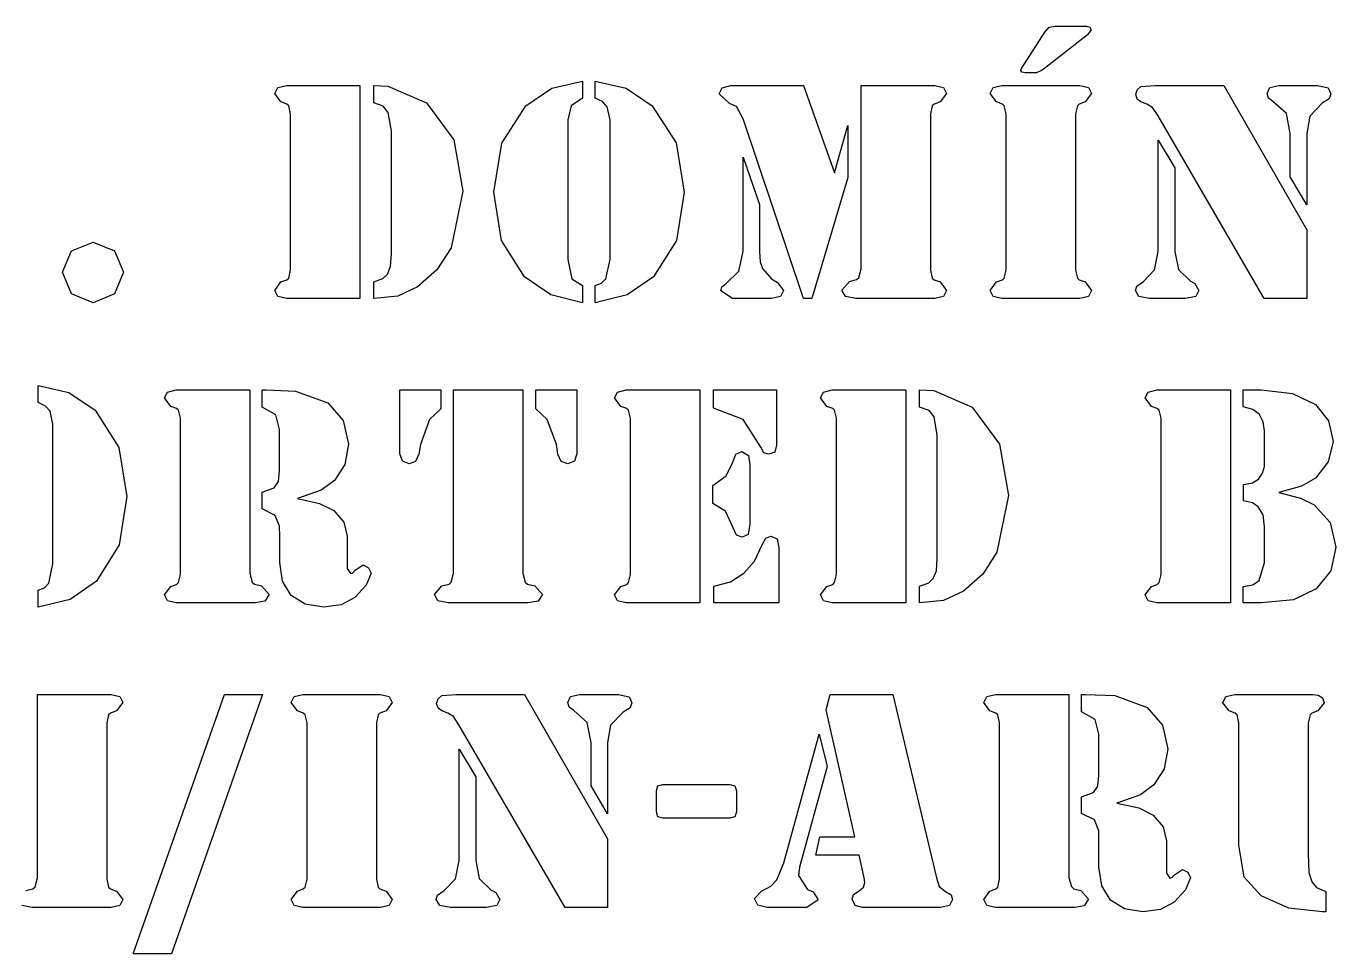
# Model space of a CAD drawing. Extents: x -1 to 447, y 185 to 440.
# Drawn here: x 212.57 to 242.69, y 226.53 to 247.86 of the extents above; entities that cross this region are included whole.
import ezdxf

# ---------------------------------------------------------------- set-up
doc = ezdxf.new("R2010")
doc.units = 0

msp = doc.modelspace()

# ---------------------------------------------------------------- linework, layer by layer
at = {"layer": 'Visible'}
for p, q in [((235.457703, 246.889038), (235.99269, 247.72221)), ((236.973235, 247.657652), (235.985546, 246.889038)), ((235.99269, 247.72221), (236.089792, 247.837304)), ((236.089792, 247.837304), (236.233461, 247.858735)), ((236.233461, 247.858735), (236.951539, 247.858735)), ((236.951539, 247.858735), (237.026945, 247.833599)), ((237.062928, 247.776185), (236.973235, 247.657652)), ((236.973235, 247.657652), (236.973235, 247.657652)), ((237.026945, 247.833599), (237.062928, 247.776185)), ((235.439712, 246.842472), (235.457703, 246.889038)), ((235.468287, 246.803049), (235.439712, 246.842472)), ((235.543693, 246.788497), (235.468287, 246.803049)), ((235.802455, 246.788497), (235.543693, 246.788497)), ((235.917284, 246.838767), (235.802455, 246.788497)), ((235.985546, 246.889038), (235.917284, 246.838767)), ((218.28124, 246.310924), (218.349502, 246.447449)), ((218.349502, 246.447449), (218.550585, 246.49772)), ((218.550585, 246.49772), (218.643983, 246.49772)), ((218.643983, 246.49772), (220.242064, 246.49772)), ((220.242064, 246.49772), (220.242064, 241.595261)), ((220.56168, 246.098993), (220.56168, 246.49772)), ((220.56168, 246.49772), (220.885001, 246.483168)), ((220.885001, 246.483168), (221.768444, 246.095289)), ((224.056822, 246.027027), (224.653192, 246.436601)), ((224.653192, 246.436601), (225.360687, 246.594557)), ((225.360687, 246.594557), (225.360687, 246.206679)), ((225.655168, 246.206679), (225.655168, 246.594557)), ((225.655168, 246.594557), (226.362663, 246.436601)), ((226.362663, 246.436601), (226.962472, 246.027027)), ((228.507373, 246.300076), (228.571931, 246.443745)), ((228.571931, 246.443745), (228.76587, 246.49772)), ((228.76587, 246.49772), (230.446766, 246.49772)), ((230.446766, 246.49772), (231.154261, 244.48292)), ((231.768358, 246.49772), (233.363, 246.49772)), ((231.768358, 242.277621), (231.768358, 246.49772)), ((233.363, 246.49772), (233.460102, 246.49772)), ((233.460102, 246.49772), (233.661979, 246.450889)), ((233.661979, 246.450889), (233.729447, 246.310924)), ((234.739361, 246.310924), (234.807623, 246.447449)), ((234.807623, 246.447449), (235.008706, 246.49772)), ((235.008706, 246.49772), (235.102104, 246.49772)), ((235.102104, 246.49772), (236.703889, 246.49772)), ((236.703889, 246.49772), (236.797287, 246.49772)), ((236.797287, 246.49772), (236.994666, 246.447449)), ((236.994666, 246.447449), (237.066633, 246.310924)), ((238.087129, 246.285789), (238.119408, 246.397178)), ((238.119408, 246.397178), (238.205662, 246.472584)), ((238.205662, 246.472584), (238.536127, 246.49772)), ((238.536127, 246.49772), (240.109073, 246.49772)), ((240.109073, 246.49772), (242.019891, 243.179055)), ((241.107609, 246.310924), (241.168727, 246.450889)), ((241.168727, 246.450889), (241.373515, 246.49772)), ((241.373515, 246.49772), (242.271245, 246.49772)), ((242.271245, 246.49772), (242.512015, 246.440305)), ((242.512015, 246.440305), (242.572869, 246.303781)), ((218.424908, 246.116985), (218.28124, 246.310924)), ((218.561168, 246.066714), (218.424908, 246.116985)), ((220.777316, 246.019883), (220.56168, 246.098993)), ((221.768444, 246.095289), (222.397093, 245.244126)), ((225.360687, 246.206679), (225.101925, 246.030731)), ((225.823972, 246.124129), (225.655168, 246.206679)), ((225.655168, 246.206679), (225.655168, 246.206679)), ((225.927953, 246.005595), (225.823972, 246.124129)), ((228.740735, 246.077562), (228.507373, 246.300076)), ((233.585779, 246.116985), (233.445814, 246.066714)), ((233.729447, 246.310924), (233.585779, 246.116985)), ((234.883029, 246.116985), (234.739361, 246.310924)), ((235.019289, 246.066714), (234.883029, 246.116985)), ((236.922964, 246.116985), (236.782735, 246.066714)), ((237.066633, 246.310924), (236.922964, 246.116985)), ((238.119408, 246.181543), (238.087129, 246.285789)), ((238.205662, 246.116985), (238.119408, 246.181543)), ((238.342187, 246.066714), (238.205662, 246.116985)), ((241.136448, 246.203239), (241.107609, 246.310924)), ((241.240429, 246.127833), (241.136448, 246.203239)), ((241.549462, 245.851079), (241.240429, 246.127833)), ((242.537151, 246.188687), (242.37549, 246.088145)), ((242.572869, 246.303781), (242.537151, 246.188687)), ((218.604295, 246.027027), (218.561168, 246.066714)), ((218.647422, 245.843935), (218.604295, 246.027027)), ((218.647422, 242.248781), (218.647422, 245.843935)), ((220.892145, 245.872775), (220.777316, 246.019883)), ((220.967551, 245.456057), (220.892145, 245.872775)), ((223.507283, 245.168719), (224.056822, 246.027027)), ((225.101925, 246.030731), (225.026519, 245.703971)), ((225.992776, 245.703971), (225.927953, 246.005595)), ((226.962472, 246.027027), (227.512011, 245.173217)), ((228.902395, 246.0093), (228.740735, 246.077562)), ((229.053207, 245.729106), (228.902395, 246.0093)), ((233.406127, 246.027027), (233.363, 245.843935)), ((233.363, 245.843935), (233.363, 242.248781)), ((233.445814, 246.066714), (233.406127, 246.027027)), ((235.062416, 246.027027), (235.019289, 246.066714)), ((235.105543, 245.843935), (235.062416, 246.027027)), ((235.105543, 242.248781), (235.105543, 245.843935)), ((236.743312, 246.027027), (236.700185, 245.843935)), ((236.700185, 245.843935), (236.700185, 242.248781)), ((236.782735, 246.066714), (236.743312, 246.027027)), ((238.471568, 245.987604), (238.342187, 246.066714)), ((238.600685, 245.797369), (238.471568, 245.987604)), ((241.039346, 241.595261), (238.600685, 245.797369)), ((241.639156, 245.391498), (241.549462, 245.851079)), ((242.088153, 245.790225), (242.019891, 245.391498)), ((242.37549, 246.088145), (242.088153, 245.790225)), ((225.026519, 245.703971), (225.026519, 242.493256)), ((225.992776, 242.493256), (225.992776, 245.703971)), ((230.446766, 241.595261), (229.053207, 245.729106)), ((231.154261, 244.48292), (231.466733, 245.57115)), ((231.466733, 245.57115), (231.466733, 244.378675)), ((220.967551, 242.622373), (220.967551, 245.456057)), ((222.397093, 245.244126), (222.609024, 244.066202)), ((238.604389, 245.236982), (238.985124, 244.604893)), ((238.604389, 242.679787), (238.604389, 245.236982)), ((241.639156, 244.396666), (241.639156, 245.391498)), ((242.019891, 245.391498), (242.019891, 243.75373)), ((223.324192, 244.041067), (223.507283, 245.168719)), ((227.512011, 245.173217), (227.695103, 244.041067)), ((229.053207, 244.845664), (229.433942, 243.760873)), ((229.053207, 242.679787), (229.053207, 244.845664)), ((238.985124, 244.604893), (238.985124, 242.679787)), ((231.466733, 244.378675), (230.637266, 241.595261)), ((242.019891, 243.75373), (241.639156, 244.396666)), ((222.609024, 244.066202), (222.339414, 242.762602)), ((223.499346, 242.932199), (223.324192, 244.041067)), ((227.695103, 244.041067), (227.519949, 242.932199)), ((229.433942, 243.760873), (229.433942, 242.679787)), ((242.019891, 243.179055), (242.019891, 241.595261)), ((213.608175, 242.690635), (214.104003, 242.895422)), ((214.104003, 242.895422), (214.595863, 242.690635)), ((214.104003, 242.895422), (214.104003, 242.895422)), ((224.024543, 242.097969), (223.499346, 242.932199)), ((227.519949, 242.932199), (226.994752, 242.097969)), ((213.403652, 242.198511), (213.608175, 242.690635)), ((214.595863, 242.690635), (214.80065, 242.198511)), ((220.94612, 242.331596), (220.967551, 242.622373)), ((220.967551, 242.622373), (220.967551, 242.622373)), ((222.339414, 242.762602), (222.01186, 242.255131)), ((225.026519, 242.493256), (225.112773, 242.047698)), ((225.895674, 242.047698), (225.992776, 242.493256)), ((228.953724, 242.22735), (229.053207, 242.679787)), ((229.433942, 242.679787), (229.44479, 242.442721)), ((238.518135, 242.255131), (238.604389, 242.679787)), ((238.985124, 242.679787), (239.067674, 242.266773)), ((213.608175, 241.702947), (213.403652, 242.198511)), ((214.80065, 242.198511), (214.595863, 241.702947)), ((218.604295, 242.06569), (218.647422, 242.248781)), ((220.874153, 242.155648), (220.94612, 242.331596)), ((222.01186, 242.255131), (221.56736, 241.868311)), ((228.654745, 241.932869), (228.953724, 242.22735)), ((229.44479, 242.442721), (229.502205, 242.284765)), ((229.502205, 242.284765), (229.710431, 242.047698)), ((231.714648, 242.072834), (231.768358, 242.277621)), ((233.363, 242.248781), (233.406127, 242.06569)), ((235.062416, 242.06569), (235.105543, 242.248781)), ((236.700185, 242.248781), (236.743312, 242.06569)), ((238.259637, 241.986844), (238.518135, 242.255131)), ((239.067674, 242.266773), (239.337019, 242.001132)), ((218.28124, 241.782057), (218.424908, 241.975996)), ((218.424908, 241.975996), (218.561168, 242.022563)), ((218.561168, 242.022563), (218.604295, 242.06569)), ((220.56168, 241.98314), (220.770172, 242.054842)), ((220.56168, 241.595261), (220.56168, 241.98314)), ((220.770172, 242.054842), (220.874153, 242.155648)), ((224.628057, 241.680457), (224.024543, 242.097969)), ((225.112773, 242.047698), (225.360687, 241.893447)), ((225.360687, 241.893447), (225.360687, 241.49816)), ((225.655168, 241.893447), (225.798836, 241.947157)), ((225.655168, 241.49816), (225.655168, 241.893447)), ((225.798836, 241.947157), (225.895674, 242.047698)), ((226.994752, 242.097969), (226.390444, 241.67887)), ((228.561347, 241.860903), (228.654745, 241.932869)), ((229.710431, 242.047698), (229.843517, 241.961709)), ((229.843517, 241.961709), (229.979777, 241.778353)), ((231.326769, 241.789201), (231.499013, 241.986844)), ((231.499013, 241.986844), (231.664377, 242.029707)), ((231.664377, 242.029707), (231.714648, 242.072834)), ((233.406127, 242.06569), (233.445814, 242.022563)), ((233.445814, 242.022563), (233.585779, 241.975996)), ((233.585779, 241.975996), (233.729447, 241.782057)), ((234.739361, 241.782057), (234.883029, 241.975996)), ((234.883029, 241.975996), (235.019289, 242.022563)), ((235.019289, 242.022563), (235.062416, 242.06569)), ((236.743312, 242.06569), (236.782735, 242.022563)), ((236.782735, 242.022563), (236.922964, 241.975996)), ((236.922964, 241.975996), (237.066633, 241.782057)), ((238.076546, 241.782057), (238.108825, 241.882599)), ((238.108825, 241.882599), (238.259637, 241.986844)), ((239.337019, 242.001132), (239.444705, 241.940013)), ((239.444705, 241.940013), (239.538102, 241.778353)), ((214.104003, 241.49816), (213.608175, 241.702947)), ((214.595863, 241.702947), (214.104003, 241.49816)), ((218.349502, 241.641828), (218.28124, 241.782057)), ((218.550585, 241.595261), (218.349502, 241.641828)), ((218.643983, 241.595261), (218.550585, 241.595261)), ((220.242064, 241.595261), (218.643983, 241.595261)), ((221.111219, 241.652676), (220.56168, 241.595261)), ((221.56736, 241.868311), (221.111219, 241.652676)), ((225.360687, 241.49816), (224.628057, 241.680457)), ((226.390444, 241.67887), (225.655168, 241.49816)), ((228.539652, 241.774913), (228.561347, 241.860903)), ((228.808997, 241.595261), (228.539652, 241.774913)), ((229.710431, 241.595261), (228.808997, 241.595261)), ((229.912573, 241.641034), (229.710431, 241.595261)), ((229.979777, 241.778353), (229.912573, 241.641034)), ((230.637266, 241.595261), (230.446766, 241.595261)), ((231.405615, 241.641828), (231.326769, 241.789201)), ((231.646385, 241.595261), (231.405615, 241.641828)), ((231.764918, 241.595261), (231.646385, 241.595261)), ((233.363, 241.595261), (231.764918, 241.595261)), ((233.460102, 241.595261), (233.363, 241.595261)), ((233.661979, 241.641828), (233.460102, 241.595261)), ((233.729447, 241.782057), (233.661979, 241.641828)), ((234.807623, 241.641828), (234.739361, 241.782057)), ((235.008706, 241.595261), (234.807623, 241.641828)), ((235.102104, 241.595261), (235.008706, 241.595261)), ((236.703889, 241.595261), (235.102104, 241.595261)), ((236.797287, 241.595261), (236.703889, 241.595261)), ((236.994666, 241.641828), (236.797287, 241.595261)), ((237.066633, 241.782057), (236.994666, 241.641828)), ((238.158037, 241.641828), (238.076546, 241.782057)), ((238.403306, 241.595261), (238.158037, 241.641828)), ((239.232774, 241.595261), (238.403306, 241.595261)), ((239.46984, 241.641828), (239.232774, 241.595261)), ((239.538102, 241.778353), (239.46984, 241.641828)), ((242.019891, 241.595261), (241.039346, 241.595261)), ((212.841678, 239.205283), (212.841678, 239.593162)), ((212.841678, 239.593162), (213.549437, 239.435206)), ((215.81268, 239.446054), (216.013763, 239.496325)), ((216.013763, 239.496325), (216.107161, 239.496325)), ((216.107161, 239.496325), (217.705242, 239.496325)), ((217.705242, 239.496325), (217.705242, 235.276226)), ((217.98914, 239.097598), (217.98914, 239.496325)), ((217.98914, 239.496325), (218.082538, 239.496325)), ((218.082538, 239.496325), (218.761193, 239.467485)), ((218.761193, 239.467485), (219.504671, 239.1947)), ((221.160961, 239.496325), (222.105522, 239.496325)), ((221.160961, 238.02736), (221.160961, 239.496325)), ((222.105522, 239.496325), (222.105522, 239.061879)), ((222.396564, 235.276226), (222.396564, 239.496325)), ((222.396564, 239.496325), (223.990941, 239.496325)), ((223.990941, 239.496325), (223.990941, 235.276226)), ((224.289126, 239.061879), (224.289126, 239.496325)), ((224.289126, 239.496325), (225.233687, 239.496325)), ((225.233687, 239.496325), (225.233687, 238.02736)), ((226.16449, 239.446054), (226.365573, 239.496325)), ((226.365573, 239.496325), (226.458971, 239.496325)), ((226.458971, 239.496325), (228.057317, 239.496325)), ((228.057317, 239.496325), (228.057317, 234.593866)), ((228.376933, 239.496325), (229.824202, 239.496325)), ((228.376933, 239.076167), (228.376933, 239.496325)), ((229.824202, 239.496325), (229.824202, 238.225003)), ((230.902378, 239.446054), (231.103461, 239.496325)), ((231.103461, 239.496325), (231.196859, 239.496325)), ((231.196859, 239.496325), (232.79494, 239.496325)), ((232.79494, 239.496325), (232.79494, 234.593866)), ((233.114821, 239.097598), (233.114821, 239.496325)), ((233.114821, 239.496325), (233.437877, 239.482037)), ((233.437877, 239.482037), (234.321319, 239.094158)), ((238.369439, 239.446054), (238.570522, 239.496325)), ((238.570522, 239.496325), (238.66392, 239.496325)), ((238.66392, 239.496325), (240.262001, 239.496325)), ((240.262001, 239.496325), (240.262001, 234.593866)), ((240.553043, 239.101302), (240.553043, 239.496325)), ((240.553043, 239.496325), (240.966057, 239.496325)), ((240.966057, 239.496325), (241.687839, 239.411923)), ((213.010482, 239.122733), (212.841678, 239.205283)), ((212.841678, 239.205283), (212.841678, 239.205283)), ((213.549437, 239.435206), (214.148982, 239.025896)), ((215.744418, 239.309529), (215.81268, 239.446054)), ((215.888086, 239.11559), (215.744418, 239.309529)), ((219.504671, 239.1947), (219.857625, 238.789623)), ((226.096228, 239.309529), (226.16449, 239.446054)), ((226.239896, 239.11559), (226.096228, 239.309529)), ((230.834115, 239.309529), (230.902378, 239.446054)), ((230.977784, 239.11559), (230.834115, 239.309529)), ((238.301177, 239.309529), (238.369439, 239.446054)), ((238.444845, 239.11559), (238.301177, 239.309529)), ((241.687839, 239.411923), (242.215947, 239.158717)), ((213.114727, 239.0042), (213.010482, 239.122733)), ((213.179286, 238.702576), (213.114727, 239.0042)), ((214.148982, 239.025896), (214.698521, 238.172087)), ((216.024611, 239.065319), (215.888086, 239.11559)), ((216.067474, 239.025896), (216.024611, 239.065319)), ((216.110601, 238.84254), (216.067474, 239.025896)), ((218.305052, 238.92165), (217.98914, 239.097598)), ((218.394746, 238.584042), (218.305052, 238.92165)), ((222.105522, 239.061879), (221.843321, 238.813965)), ((224.551328, 238.813965), (224.289126, 239.061879)), ((226.376421, 239.065319), (226.239896, 239.11559)), ((226.419548, 239.025896), (226.376421, 239.065319)), ((226.462675, 238.84254), (226.419548, 239.025896)), ((229.059293, 238.813965), (228.376933, 239.076167)), ((231.114309, 239.065319), (230.977784, 239.11559)), ((231.157436, 239.025896), (231.114309, 239.065319)), ((231.200563, 238.84254), (231.157436, 239.025896)), ((233.330191, 239.018752), (233.114821, 239.097598)), ((233.44502, 238.871379), (233.330191, 239.018752)), ((233.520427, 238.454661), (233.44502, 238.871379)), ((234.321319, 239.094158), (234.949969, 238.242995)), ((238.58137, 239.065319), (238.444845, 239.11559)), ((238.624497, 239.025896), (238.58137, 239.065319)), ((238.667624, 238.84254), (238.624497, 239.025896)), ((240.779261, 239.047327), (240.553043, 239.101302)), ((240.933778, 238.925354), (240.779261, 239.047327)), ((241.012623, 238.75655), (240.933778, 238.925354)), ((242.215947, 239.158717), (242.517572, 238.785125)), ((213.179286, 235.491861), (213.179286, 238.702576)), ((216.110601, 235.247651), (216.110601, 238.84254)), ((218.394746, 237.632337), (218.394746, 238.584042)), ((219.857625, 238.789623), (219.9751, 238.242995)), ((221.843321, 238.813965), (221.635094, 238.235587)), ((224.759554, 238.235587), (224.551328, 238.813965)), ((226.462675, 235.247651), (226.462675, 238.84254)), ((229.461459, 238.178172), (229.059293, 238.813965)), ((231.200563, 235.247651), (231.200563, 238.84254)), ((238.667624, 235.247651), (238.667624, 238.84254)), ((241.045167, 238.555467), (241.012623, 238.75655)), ((242.517572, 238.785125), (242.621817, 238.311257)), ((233.520427, 235.620977), (233.520427, 238.454661)), ((241.045167, 237.933962), (241.045167, 238.555467)), ((242.621817, 238.311257), (242.513867, 237.837125)), ((214.698521, 238.172087), (214.881877, 237.039671)), ((219.9751, 238.242995), (219.89599, 237.782356)), ((221.218375, 237.858556), (221.160961, 238.02736)), ((221.59911, 238.016512), (221.52, 237.851412)), ((221.635094, 238.235587), (221.59911, 238.016512)), ((224.795538, 238.016512), (224.759554, 238.235587)), ((224.870944, 237.851412), (224.795538, 238.016512)), ((225.233687, 238.02736), (225.172568, 237.858556)), ((228.815083, 237.83342), (228.890489, 238.020216)), ((228.890489, 238.020216), (229.023309, 238.074191)), ((229.023309, 238.074191), (229.181265, 237.984233)), ((229.181265, 237.984233), (229.206401, 237.772302)), ((229.529721, 238.045351), (229.461459, 238.178172)), ((229.644815, 238.013072), (229.529721, 238.045351)), ((229.781075, 238.063343), (229.644815, 238.013072)), ((229.824202, 238.225003), (229.781075, 238.063343)), ((234.949969, 238.242995), (235.1619, 237.064807)), ((219.89599, 237.782356), (219.659188, 237.413263)), ((221.372892, 237.793998), (221.218375, 237.858556)), ((221.52, 237.851412), (221.372892, 237.793998)), ((225.021756, 237.793998), (224.870944, 237.851412)), ((225.172568, 237.858556), (225.021756, 237.793998)), ((228.66771, 237.517508), (228.815083, 237.83342)), ((229.206401, 237.772302), (229.206401, 236.404143)), ((241.00204, 237.578362), (241.045167, 237.736583)), ((241.045167, 237.736583), (241.045167, 237.933962)), ((242.513867, 237.837125), (242.219387, 237.467238)), ((218.269069, 237.240754), (218.366171, 237.388127)), ((218.366171, 237.388127), (218.394746, 237.632337)), ((219.659188, 237.413263), (219.346715, 237.190484)), ((228.358941, 237.298434), (228.66771, 237.517508)), ((240.768413, 237.355848), (240.904938, 237.438398)), ((240.904938, 237.438398), (241.00204, 237.578362)), ((242.219387, 237.467238), (241.896331, 237.280442)), ((217.99258, 237.140213), (218.269069, 237.240754)), ((217.99258, 236.756038), (217.99258, 237.140213)), ((219.346715, 237.190484), (218.80776, 236.996544)), ((228.358941, 236.881715), (228.358941, 237.298434)), ((235.1619, 237.064807), (234.892554, 235.761206)), ((240.563891, 237.319865), (240.768413, 237.355848)), ((240.563891, 236.946274), (240.563891, 237.319865)), ((241.896331, 237.280442), (241.379071, 237.133069)), ((241.379071, 237.133069), (241.874635, 237.007392)), ((241.379071, 237.133069), (241.379071, 237.133069)), ((214.881877, 237.039671), (214.706723, 235.930804)), ((218.290765, 236.608666), (217.99258, 236.756038)), ((218.80776, 236.996544), (218.808024, 236.996544)), ((218.808024, 236.996544), (219.314172, 236.885419)), ((219.314172, 236.885419), (219.637492, 236.720055)), ((228.649983, 236.705768), (228.358941, 236.881715)), ((228.358941, 236.881715), (228.358941, 236.881715)), ((240.768413, 236.899707), (240.563891, 236.946274)), ((240.901499, 236.806309), (240.768413, 236.899707)), ((241.012623, 236.623218), (240.901499, 236.806309)), ((241.874635, 237.007392), (242.190812, 236.852876)), ((242.190812, 236.852876), (242.556994, 236.443566)), ((218.391306, 236.360751), (218.290765, 236.608666)), ((219.637492, 236.720055), (219.867415, 236.454414)), ((219.867415, 236.454414), (219.949965, 236.127389)), ((228.82593, 236.325033), (228.649983, 236.705768)), ((241.045167, 236.343024), (241.012623, 236.623218)), ((218.39501, 236.127389), (218.391306, 236.360751)), ((228.901337, 236.156229), (228.82593, 236.325033)), ((229.030453, 236.105958), (228.901337, 236.156229)), ((229.166978, 236.170516), (229.030453, 236.105958)), ((229.206401, 236.404143), (229.166978, 236.170516)), ((241.045167, 235.527844), (241.045167, 236.343024)), ((242.556994, 236.443566), (242.686376, 235.87974)), ((214.706723, 235.930804), (214.181526, 235.096838)), ((218.39501, 235.52414), (218.39501, 236.127389)), ((219.949965, 236.127389), (219.949965, 235.384176)), ((229.31779, 235.552979), (229.493738, 235.93001)), ((229.493738, 235.93001), (229.576552, 236.084527)), ((229.576552, 236.084527), (229.695086, 236.127389)), ((229.695086, 236.127389), (229.83505, 236.066535)), ((229.83505, 236.066535), (229.874473, 235.861748)), ((229.874473, 235.861748), (229.874473, 234.593866)), ((242.686376, 235.87974), (242.573134, 235.332846)), ((229.07358, 235.27993), (229.31779, 235.552979)), ((233.498995, 235.330201), (233.520427, 235.620977)), ((233.520427, 235.620977), (233.520427, 235.620977)), ((234.892554, 235.761206), (234.564736, 235.254001)), ((213.082448, 235.046568), (213.179286, 235.491861)), ((216.067474, 235.064295), (216.110601, 235.247651)), ((217.705242, 235.276226), (217.759217, 235.075143)), ((218.461421, 235.092076), (218.39501, 235.52414)), ((219.949965, 235.384176), (220.025371, 235.269082)), ((220.025371, 235.269082), (220.072202, 235.283369)), ((220.072202, 235.283369), (220.129616, 235.348192)), ((220.129616, 235.348192), (220.312708, 235.470165)), ((220.312708, 235.470165), (220.434945, 235.405607)), ((220.495799, 235.276226), (220.388114, 235.003176)), ((220.434945, 235.405607), (220.495799, 235.276226)), ((222.342589, 235.075143), (222.396564, 235.276226)), ((223.990941, 235.276226), (224.044916, 235.075143)), ((226.419548, 235.064295), (226.462675, 235.247651)), ((228.764812, 235.082286), (229.07358, 235.27993)), ((231.157436, 235.064295), (231.200563, 235.247651)), ((233.427293, 235.154253), (233.498995, 235.330201)), ((234.564736, 235.254001), (234.120236, 234.866916)), ((238.624497, 235.064295), (238.667624, 235.247651)), ((240.926634, 235.11483), (241.045167, 235.527844)), ((242.573134, 235.332846), (242.233939, 234.920891)), ((212.985346, 234.946026), (213.082448, 235.046568)), ((214.181526, 235.096838), (213.577218, 234.677474)), ((215.744418, 234.780662), (215.888086, 234.974601)), ((215.888086, 234.974601), (216.024611, 235.021432)), ((216.024611, 235.021432), (216.067474, 235.064295)), ((217.759217, 235.075143), (217.812928, 235.028576)), ((217.812928, 235.028576), (217.978292, 234.985449)), ((217.978292, 234.985449), (218.150536, 234.787805)), ((218.660652, 234.766374), (218.461421, 235.092076)), ((220.388114, 235.003176), (220.125912, 234.719543)), ((221.95471, 234.787805), (222.126953, 234.985449)), ((222.126953, 234.985449), (222.292318, 235.028576)), ((222.292318, 235.028576), (222.342589, 235.075143)), ((224.044916, 235.075143), (224.098891, 235.028576)), ((224.098891, 235.028576), (224.26399, 234.985449)), ((224.26399, 234.985449), (224.436498, 234.787805)), ((226.096228, 234.780662), (226.239896, 234.974601)), ((226.239896, 234.974601), (226.376421, 235.021432)), ((226.376421, 235.021432), (226.419548, 235.064295)), ((228.380373, 234.981745), (228.764812, 235.082286)), ((228.380373, 234.593866), (228.380373, 234.981745)), ((230.834115, 234.780662), (230.977784, 234.974601)), ((230.977784, 234.974601), (231.114309, 235.021432)), ((231.114309, 235.021432), (231.157436, 235.064295)), ((233.114821, 234.981745), (233.323048, 235.053711)), ((233.114821, 234.593866), (233.114821, 234.981745)), ((233.323048, 235.053711), (233.427293, 235.154253)), ((238.301177, 234.780662), (238.444845, 234.974601)), ((238.444845, 234.974601), (238.58137, 235.021432)), ((238.58137, 235.021432), (238.624497, 235.064295)), ((240.553043, 234.971161), (240.779261, 235.010584)), ((240.553043, 234.593866), (240.553043, 234.971161)), ((240.779261, 235.010584), (240.926634, 235.11483)), ((212.841678, 234.892051), (212.985346, 234.946026)), ((212.841678, 234.497029), (212.841678, 234.892051)), ((213.577218, 234.677474), (212.841678, 234.497029)), ((215.81268, 234.640697), (215.744418, 234.780662)), ((218.150536, 234.787805), (218.057402, 234.636993)), ((218.978416, 234.564233), (218.660652, 234.766374)), ((220.125912, 234.719543), (219.806296, 234.550739)), ((222.03382, 234.640697), (221.95471, 234.787805)), ((224.436498, 234.787805), (224.343101, 234.636993)), ((226.16449, 234.640697), (226.096228, 234.780662)), ((230.902378, 234.640697), (230.834115, 234.780662)), ((233.664095, 234.651281), (233.114821, 234.593866)), ((234.120236, 234.866916), (233.664095, 234.651281)), ((238.369439, 234.640697), (238.301177, 234.780662)), ((241.716679, 234.665833), (240.980344, 234.593866)), ((242.233939, 234.920891), (241.716679, 234.665833)), ((216.013763, 234.593866), (215.81268, 234.640697)), ((216.107161, 234.593866), (216.013763, 234.593866)), ((217.708947, 234.593866), (216.107161, 234.593866)), ((217.830919, 234.593866), (217.708947, 234.593866)), ((218.057402, 234.636993), (217.830919, 234.593866)), ((219.400426, 234.496764), (218.978416, 234.564233)), ((219.806296, 234.550739), (219.400426, 234.496764)), ((222.274326, 234.593866), (222.03382, 234.640697)), ((222.392859, 234.593866), (222.274326, 234.593866)), ((223.994645, 234.593866), (222.392859, 234.593866)), ((224.113178, 234.593866), (223.994645, 234.593866)), ((224.343101, 234.636993), (224.113178, 234.593866)), ((226.365573, 234.593866), (226.16449, 234.640697)), ((226.458971, 234.593866), (226.365573, 234.593866)), ((228.057317, 234.593866), (226.458971, 234.593866)), ((229.874473, 234.593866), (228.380373, 234.593866)), ((231.103461, 234.593866), (230.902378, 234.640697)), ((231.196859, 234.593866), (231.103461, 234.593866)), ((232.79494, 234.593866), (231.196859, 234.593866)), ((238.570522, 234.593866), (238.369439, 234.640697)), ((238.66392, 234.593866), (238.570522, 234.593866)), ((240.262001, 234.593866), (238.66392, 234.593866)), ((240.980344, 234.593866), (240.553043, 234.593866)), ((212.824215, 232.49149), (214.418857, 232.49149)), ((212.824215, 228.271391), (212.824215, 232.49149)), ((214.418857, 232.49149), (214.515694, 232.49149)), ((214.515694, 232.49149), (214.717836, 232.444658)), ((214.78504, 232.304694), (214.641371, 232.110755)), ((214.717836, 232.444658), (214.78504, 232.304694)), ((215.02634, 226.525937), (217.123689, 232.49149)), ((218.003692, 232.49149), (215.909782, 226.525937)), ((217.123689, 232.49149), (218.003692, 232.49149)), ((218.658006, 232.304694), (218.726268, 232.441219)), ((218.801674, 232.110755), (218.658006, 232.304694)), ((218.726268, 232.441219), (218.927351, 232.49149)), ((218.927351, 232.49149), (219.020749, 232.49149)), ((219.020749, 232.49149), (220.622535, 232.49149)), ((220.622535, 232.49149), (220.715932, 232.49149)), ((220.715932, 232.49149), (220.913311, 232.441219)), ((220.985278, 232.304694), (220.841609, 232.110755)), ((220.913311, 232.441219), (220.985278, 232.304694)), ((222.005774, 232.279559), (222.038318, 232.390948)), ((222.038318, 232.175313), (222.005774, 232.279559)), ((222.038318, 232.390948), (222.124308, 232.466354)), ((222.124308, 232.466354), (222.454772, 232.49149)), ((222.454772, 232.49149), (224.027982, 232.49149)), ((224.027982, 232.49149), (225.938536, 229.172825)), ((225.026254, 232.304694), (225.087373, 232.444658)), ((225.055094, 232.197009), (225.026254, 232.304694)), ((225.087373, 232.444658), (225.29216, 232.49149)), ((225.29216, 232.49149), (226.18989, 232.49149)), ((226.18989, 232.49149), (226.430661, 232.434075)), ((226.430661, 232.434075), (226.491779, 232.29755)), ((226.491779, 232.29755), (226.455796, 232.182457)), ((230.96429, 232.139594), (231.054248, 232.49149)), ((231.054248, 232.49149), (232.501518, 232.49149)), ((232.501518, 232.49149), (233.500054, 228.271391)), ((234.588813, 232.304694), (234.657075, 232.441219)), ((234.732481, 232.110755), (234.588813, 232.304694)), ((234.657075, 232.441219), (234.858158, 232.49149)), ((234.858158, 232.49149), (234.951556, 232.49149)), ((234.951556, 232.49149), (236.549637, 232.49149)), ((236.549637, 232.49149), (236.549637, 228.271391)), ((236.833535, 232.092763), (236.833535, 232.491225)), ((236.833535, 232.491225), (236.926933, 232.491225)), ((236.926933, 232.491225), (237.605588, 232.46265)), ((237.605588, 232.46265), (238.349066, 232.1896)), ((240.09161, 232.30099), (240.159872, 232.441219)), ((240.235279, 232.110755), (240.09161, 232.30099)), ((240.159872, 232.441219), (240.360956, 232.49149)), ((240.360956, 232.49149), (240.454353, 232.49149)), ((240.454353, 232.49149), (242.056139, 232.49149)), ((242.056139, 232.49149), (242.149537, 232.49149)), ((242.149537, 232.49149), (242.278918, 232.477202)), ((242.418882, 232.301254), (242.275214, 232.110755)), ((242.278918, 232.477202), (242.379459, 232.412379)), ((242.379459, 232.412379), (242.418882, 232.301254)), ((214.461719, 232.021061), (214.418857, 231.837705)), ((214.501407, 232.060484), (214.461719, 232.021061)), ((214.641371, 232.110755), (214.501407, 232.060484)), ((218.938199, 232.060484), (218.801674, 232.110755)), ((218.981326, 232.021061), (218.938199, 232.060484)), ((219.024189, 231.837705), (218.981326, 232.021061)), ((220.661957, 232.021061), (220.61883, 231.837705)), ((220.701645, 232.060484), (220.661957, 232.021061)), ((220.841609, 232.110755), (220.701645, 232.060484)), ((222.124308, 232.110755), (222.038318, 232.175313)), ((222.260832, 232.060484), (222.124308, 232.110755)), ((222.390214, 231.981374), (222.260832, 232.060484)), ((222.519595, 231.791138), (222.390214, 231.981374)), ((225.159075, 232.121603), (225.055094, 232.197009)), ((225.468108, 231.844849), (225.159075, 232.121603)), ((226.294136, 232.081915), (226.006799, 231.783995)), ((226.455796, 232.182457), (226.294136, 232.081915)), ((231.625219, 229.219656), (230.96429, 232.139594)), ((234.869006, 232.060484), (234.732481, 232.110755)), ((234.912133, 232.021061), (234.869006, 232.060484)), ((234.954996, 231.837705), (234.912133, 232.021061)), ((237.149447, 231.916815), (236.833535, 232.092763)), ((238.349066, 232.1896), (238.70202, 231.784788)), ((240.371803, 232.060484), (240.235279, 232.110755)), ((240.41493, 232.021061), (240.371803, 232.060484)), ((240.458057, 231.837705), (240.41493, 232.021061)), ((242.095562, 232.021061), (242.052435, 231.83797)), ((242.135249, 232.060484), (242.095562, 232.021061)), ((242.275214, 232.110755), (242.135249, 232.060484)), ((214.418857, 231.837705), (214.418857, 228.242816)), ((219.024189, 228.242816), (219.024189, 231.837705)), ((220.61883, 231.837705), (220.61883, 228.242816)), ((224.957992, 227.589031), (222.519595, 231.791138)), ((225.557801, 231.385268), (225.468108, 231.844849)), ((226.006799, 231.783995), (225.938536, 231.385268)), ((234.954996, 228.242816), (234.954996, 231.837705)), ((237.239405, 231.579207), (237.149447, 231.916815)), ((238.70202, 231.784788), (238.819495, 231.237895)), ((240.458057, 229.022013), (240.458057, 231.837705)), ((242.052435, 231.83797), (242.052435, 228.824634)), ((225.557801, 230.390436), (225.557801, 231.385268)), ((225.938536, 231.385268), (225.938536, 229.747499)), ((229.994594, 228.619847), (230.806334, 231.579207)), ((230.806334, 231.579207), (230.989426, 230.835729)), ((237.239405, 230.627238), (237.239405, 231.579207)), ((222.523034, 231.230752), (222.903769, 230.598663)), ((222.523034, 228.673557), (222.523034, 231.230752)), ((238.819495, 231.237895), (238.740649, 230.777256)), ((230.989426, 230.835729), (230.353897, 228.515601)), ((238.740649, 230.777256), (238.503583, 230.408163)), ((222.903769, 230.598663), (222.903769, 228.673557)), ((237.210566, 230.383028), (237.239405, 230.627238)), ((225.938536, 229.747499), (225.557801, 230.390436)), ((227.059839, 230.275607), (227.092118, 230.386732)), ((227.059839, 229.790626), (227.059839, 230.275607)), ((227.092118, 230.386732), (227.206947, 230.419011)), ((227.206947, 230.419011), (228.751318, 230.419011)), ((228.751318, 230.419011), (228.866147, 230.386732)), ((228.866147, 230.386732), (228.898691, 230.275607)), ((228.898691, 230.275607), (228.898691, 229.790626)), ((228.898691, 230.275607), (228.898691, 230.275607)), ((236.836975, 230.135378), (237.113728, 230.23592)), ((236.836975, 229.750939), (236.836975, 230.135378)), ((237.113728, 230.23592), (237.210566, 230.383028)), ((238.19111, 230.185649), (237.652419, 229.991709)), ((238.503583, 230.408163), (238.19111, 230.185649)), ((237.652419, 229.991709), (238.158831, 229.88032)), ((237.652419, 229.991709), (237.652419, 229.991709)), ((238.158831, 229.88032), (238.481887, 229.71522)), ((227.092118, 229.675797), (227.059839, 229.790626)), ((227.206947, 229.646958), (227.092118, 229.675797)), ((228.751318, 229.646958), (227.206947, 229.646958)), ((228.866147, 229.675797), (228.751318, 229.646958)), ((228.898691, 229.790626), (228.866147, 229.675797)), ((237.13516, 229.603831), (236.836975, 229.750939)), ((237.235701, 229.355916), (237.13516, 229.603831)), ((238.481887, 229.71522), (238.71181, 229.449314)), ((237.239405, 229.122554), (237.235701, 229.355916)), ((238.71181, 229.449314), (238.79436, 229.122554)), ((225.938536, 229.172825), (225.938536, 227.589031)), ((230.723784, 228.79209), (230.820622, 229.219656)), ((230.820622, 229.219656), (231.625219, 229.219656)), ((237.239405, 228.51904), (237.239405, 229.122554)), ((238.79436, 229.122554), (238.79436, 228.379076)), ((240.58003, 228.289382), (240.458057, 229.022013)), ((240.458057, 229.022013), (240.458057, 229.022013)), ((222.43678, 228.248901), (222.523034, 228.673557)), ((222.903769, 228.673557), (222.986319, 228.260543)), ((231.72576, 228.79209), (230.723784, 228.79209)), ((231.840589, 228.271391), (231.72576, 228.79209)), ((242.052435, 228.824634), (242.066987, 228.397332)), ((229.829494, 228.228264), (229.994594, 228.619847)), ((230.353897, 228.515601), (230.325058, 228.328805)), ((230.325058, 228.328805), (230.536989, 228.005749)), ((237.305816, 228.087241), (237.239405, 228.51904)), ((238.79436, 228.379076), (238.869766, 228.264247)), ((238.916597, 228.278534), (238.974011, 228.343093)), ((238.974011, 228.343093), (239.157103, 228.46533)), ((239.157103, 228.46533), (239.27934, 228.400772)), ((239.27934, 228.400772), (239.340459, 228.271391)), ((242.066987, 228.397332), (242.135249, 228.181697)), ((212.55487, 227.980614), (212.71997, 228.023741)), ((212.71997, 228.023741), (212.77024, 228.066604)), ((212.77024, 228.066604), (212.824215, 228.271391)), ((214.418857, 228.242816), (214.461719, 228.05946)), ((214.461719, 228.05946), (214.501407, 228.016333)), ((218.938199, 228.016333), (218.981326, 228.05946)), ((218.981326, 228.05946), (219.024189, 228.242816)), ((220.61883, 228.242816), (220.661957, 228.05946)), ((220.661957, 228.05946), (220.701645, 228.016333)), ((222.178283, 227.980614), (222.43678, 228.248901)), ((222.986319, 228.260543), (223.255665, 227.994902)), ((229.477334, 227.969766), (229.692969, 228.084595)), ((229.692969, 228.084595), (229.829494, 228.228264)), ((231.722056, 227.97691), (231.822598, 228.05602)), ((231.822598, 228.05602), (231.851437, 228.163705)), ((231.851437, 228.163705), (231.840589, 228.271391)), ((233.500054, 228.271391), (233.564612, 228.074012)), ((233.564612, 228.074012), (233.708281, 227.962622)), ((234.869006, 228.016333), (234.912133, 228.05946)), ((234.912133, 228.05946), (234.954996, 228.242816)), ((236.549637, 228.271391), (236.603612, 228.070308)), ((236.603612, 228.070308), (236.657587, 228.023741)), ((236.657587, 228.023741), (236.822687, 227.980614)), ((237.505047, 227.761275), (237.305816, 228.087241)), ((238.869766, 228.264247), (238.916597, 228.278534)), ((239.340459, 228.271391), (239.232509, 227.998341)), ((240.967909, 227.862081), (240.58003, 228.289382)), ((242.135249, 228.181697), (242.23923, 228.052316)), ((242.23923, 228.052316), (242.458305, 227.962622)), ((214.501407, 228.016333), (214.641371, 227.969766)), ((214.641371, 227.969766), (214.78504, 227.775827)), ((214.78504, 227.775827), (214.717836, 227.635862)), ((218.658006, 227.775827), (218.801674, 227.969766)), ((218.726268, 227.635862), (218.658006, 227.775827)), ((218.801674, 227.969766), (218.938199, 228.016333)), ((220.701645, 228.016333), (220.841609, 227.969766)), ((220.841609, 227.969766), (220.985278, 227.775827)), ((220.985278, 227.775827), (220.913311, 227.635862)), ((221.995191, 227.775827), (222.02747, 227.876368)), ((222.076683, 227.635862), (221.995191, 227.775827)), ((222.02747, 227.876368), (222.178283, 227.980614)), ((223.255665, 227.994902), (223.36335, 227.933783)), ((223.36335, 227.933783), (223.456748, 227.772123)), ((223.456748, 227.772123), (223.388485, 227.635862)), ((229.319378, 227.797258), (229.477334, 227.969766)), ((229.394784, 227.643006), (229.319378, 227.797258)), ((230.781199, 227.768683), (230.518997, 227.589031)), ((230.536989, 228.005749), (230.662666, 227.94807)), ((230.662666, 227.94807), (230.781199, 227.768683)), ((231.5641, 227.779266), (231.592939, 227.887216)), ((231.628658, 227.639302), (231.5641, 227.779266)), ((231.592939, 227.887216), (231.722056, 227.97691)), ((233.708281, 227.962622), (233.837397, 227.883512)), ((233.87338, 227.775827), (233.80353, 227.635862)), ((233.837397, 227.883512), (233.87338, 227.775827)), ((234.588813, 227.775827), (234.732481, 227.969766)), ((234.657075, 227.635862), (234.588813, 227.775827)), ((234.732481, 227.969766), (234.869006, 228.016333)), ((236.822687, 227.980614), (236.995195, 227.782971)), ((236.995195, 227.782971), (236.901797, 227.632158)), ((237.822811, 227.559398), (237.505047, 227.761275)), ((239.232509, 227.998341), (238.970307, 227.714708)), ((241.603702, 227.574744), (240.967909, 227.862081)), ((242.458305, 227.962622), (242.458305, 227.492194)), ((212.701978, 227.589031), (212.461472, 227.635862)), ((212.820511, 227.589031), (212.701978, 227.589031)), ((214.418857, 227.589031), (212.820511, 227.589031)), ((214.515694, 227.589031), (214.418857, 227.589031)), ((214.717836, 227.635862), (214.515694, 227.589031)), ((218.927351, 227.589031), (218.726268, 227.635862)), ((219.020749, 227.589031), (218.927351, 227.589031)), ((220.622535, 227.589031), (219.020749, 227.589031)), ((220.715932, 227.589031), (220.622535, 227.589031)), ((220.913311, 227.635862), (220.715932, 227.589031)), ((222.321951, 227.589031), (222.076683, 227.635862)), ((223.151683, 227.589031), (222.321951, 227.589031)), ((223.388485, 227.635862), (223.151683, 227.589031)), ((225.938536, 227.589031), (224.957992, 227.589031)), ((229.606715, 227.589031), (229.394784, 227.643006)), ((230.518997, 227.589031), (229.606715, 227.589031)), ((231.801166, 227.589031), (231.628658, 227.639302)), ((233.593187, 227.589031), (231.801166, 227.589031)), ((233.80353, 227.635862), (233.593187, 227.589031)), ((234.858158, 227.589031), (234.657075, 227.635862)), ((234.951556, 227.589031), (234.858158, 227.589031)), ((236.553342, 227.589031), (234.951556, 227.589031)), ((236.675579, 227.589031), (236.553342, 227.589031)), ((236.901797, 227.632158), (236.675579, 227.589031)), ((238.244821, 227.491929), (237.822811, 227.559398)), ((238.650691, 227.545904), (238.244821, 227.491929)), ((238.970307, 227.714708), (238.650691, 227.545904)), ((242.379459, 227.492194), (241.603702, 227.574744)), ((242.458305, 227.492194), (242.379459, 227.492194)), ((215.909782, 226.525937), (215.02634, 226.525937))]:
    msp.add_line(p, q, dxfattribs=at)

doc.saveas('drawing.dxf')
